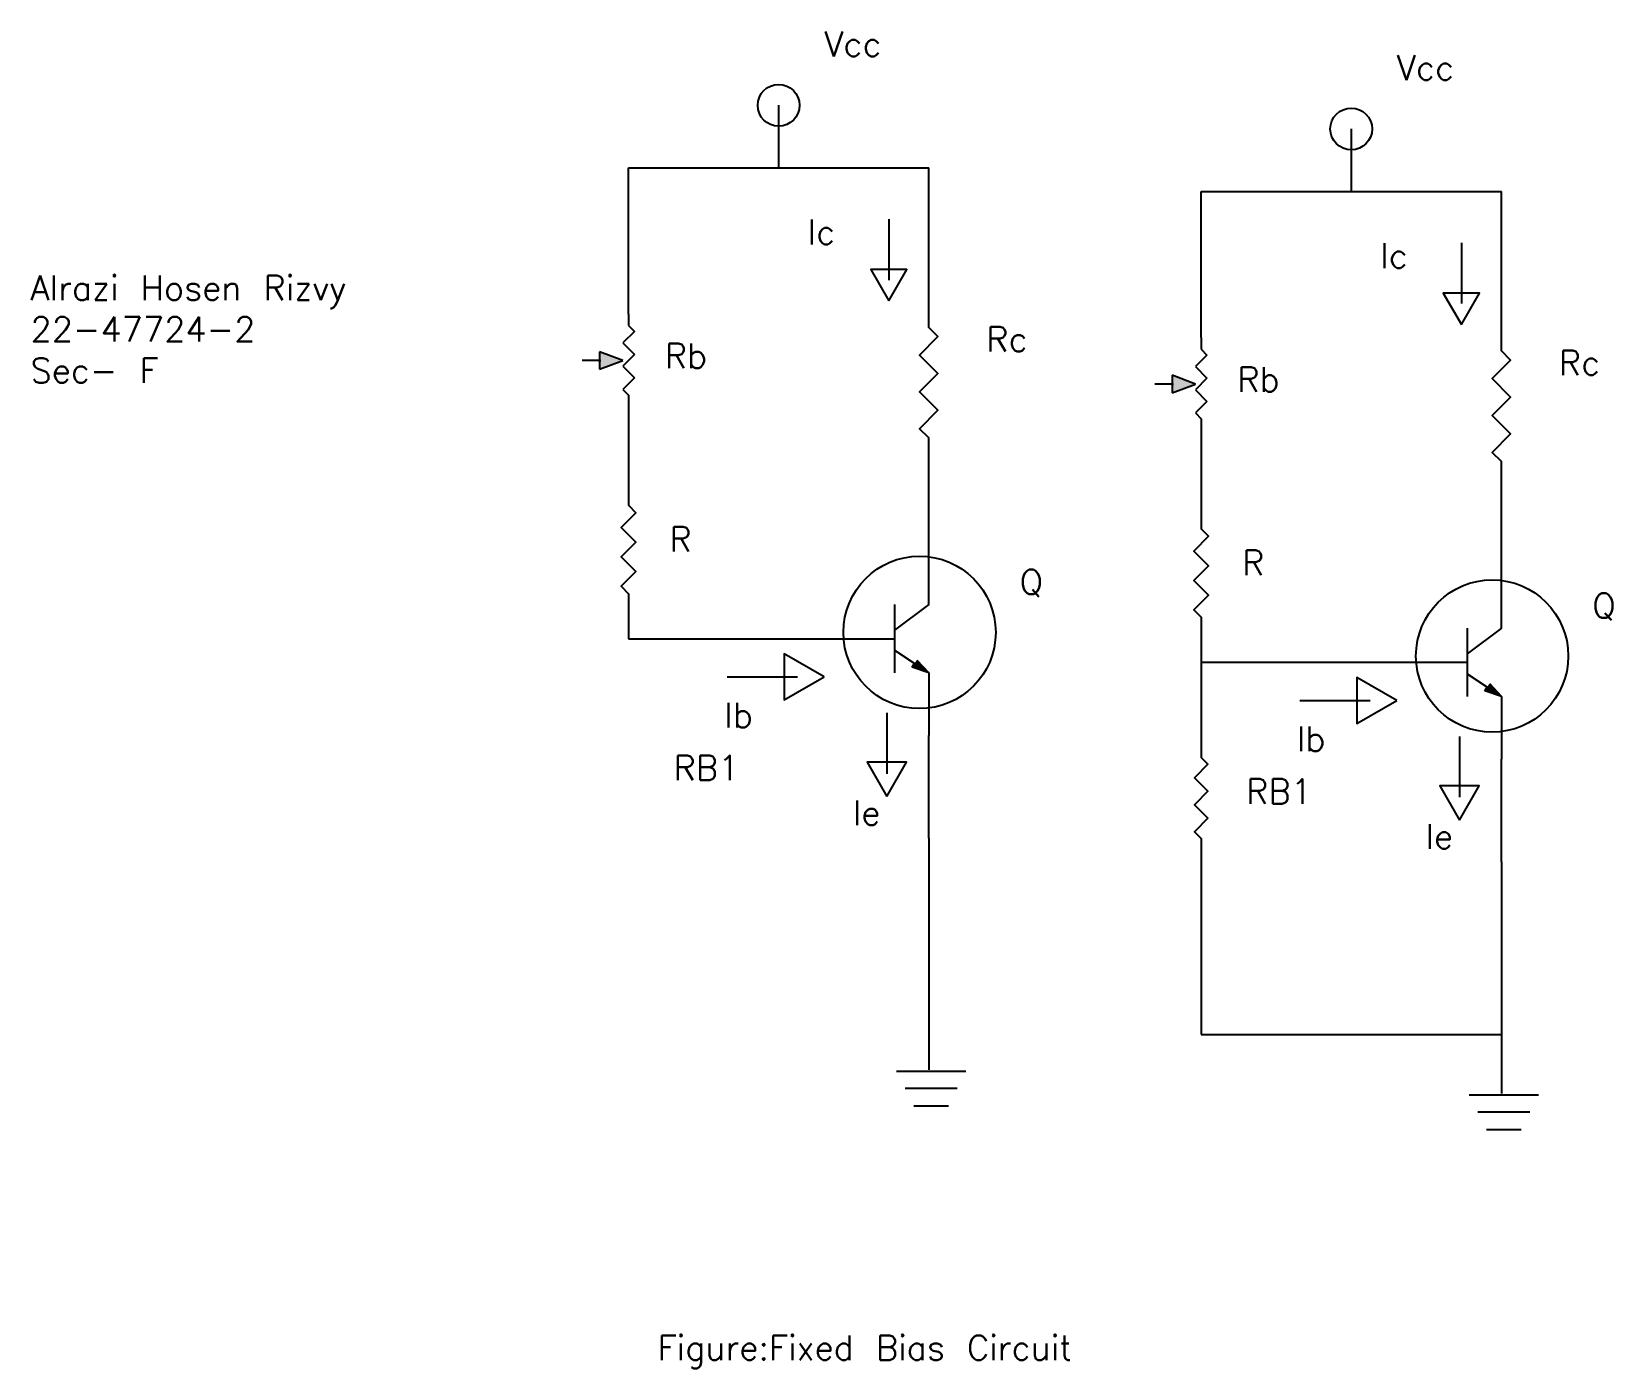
# Model space of a CAD drawing. Header units: inches. Extents: x -53.3 to 10.6, y -5.9 to 48.1.
import ezdxf

# ---------------------------------------------------------------- set-up
doc = ezdxf.new("R2010")
doc.units = ezdxf.units.IN
doc.header["$MEASUREMENT"] = 0
doc.styles.get("Standard").update_dxf_attribs({"font": 'txt.shx', "height": 1})

# ---------------------------------------------------------------- blocks, each defined once
blk = doc.blocks.new('Resistor - Variable')
at = {"color": 7}
for p, q in [((0, 0), (0.05, 0)), ((0.05, 0), (0.075, 0.025)), ((0.075, 0.025), (0.125, -0.025)), ((0.125, -0.025), (0.175, 0.025)), ((0.175, 0.025), (0.225, -0.025)), ((0.225, -0.025), (0.275, 0.025)), ((0.275, 0.025), (0.325, -0.025)), ((0.325, -0.025), (0.35, 0)), ((0.35, 0), (0.4, 0)), ((0.2, -0.025), (0.1625, -0.125)), ((0.2375, -0.125), (0.2, -0.025)), ((0.1625, -0.125), (0.2375, -0.125)), ((0.2, -0.13), (0.2, -0.12)), ((0.2, -0.125), (0.2, -0.2))]:
    blk.add_line(p, q, dxfattribs=at)
blk.add_solid([(0.2375, -0.125), (0.2, -0.025), (0.1625, -0.125)], dxfattribs=at)
blk = doc.blocks.new('Resistor')
at = {"color": 7}
blk.add_lwpolyline([(0, 0), (0.05, 0), (0.075, 0.025), (0.125, -0.025), (0.175, 0.025), (0.225, -0.025), (0.275, 0.025), (0.325, -0.025), (0.35, 0), (0.4, 0)], dxfattribs=at)
blk = doc.blocks.new('Transistor - NPN')
at = {"color": 7}
for p, q in [((0.199999, 0.2), (0.199999, -0.2)), ((0.399999, 0.2), (0.199999, 0.05)), ((0, 0), (0.199999, 0)), ((0.316132, -0.145536), (0.201153, -0.069033)), ((0.302516, -0.166503), (0.316132, -0.145536)), ((0.399999, -0.2), (0.302516, -0.166503)), ((0.329748, -0.124569), (0.399999, -0.2))]:
    blk.add_line(p, q, dxfattribs=at)
blk.add_solid([(0.302516, -0.166503), (0.399999, -0.2), (0.329748, -0.124569)], dxfattribs=at)
blk = doc.blocks.new('Ground')
at = {"color": 7}
for p, q in [((-0.1, 0), (0.1, 0)), ((0.075, -0.05), (-0.075, -0.05)), ((-0.05, -0.1), (0.05, -0.1))]:
    blk.add_line(p, q, dxfattribs=at)

msp = doc.modelspace()

# ---------------------------------------------------------------- linework, layer by layer
for p, q in [((-23.079, 45.133), (-23.079, 42.61)), ((0.053, 44.179), (0.053, 41.656)), ((-29.14, 36.706), (-29.14, 42.61)), ((-29.14, 42.61), (-17.013, 42.61)), ((-17.013, 36.911), (-17.013, 42.61)), ((-6.008, 35.752), (-6.008, 41.656)), ((-6.008, 41.656), (6.119, 41.656)), ((6.119, 35.957), (6.119, 41.656)), ((-18.628, 40.532), (-18.628, 38.078)), ((4.504, 39.578), (4.504, 37.125)), ((-29.14, 32.96), (-29.14, 29.575)), ((-6.008, 32.007), (-6.008, 28.621)), ((-17.013, 24.975), (-17.013, 30.955)), ((6.119, 24.021), (6.119, 30.001)), ((-29.14, 24.816), (-29.14, 23.594)), ((-6.008, 23.862), (-6.008, 22.64)), ((-29.14, 23.594), (-19.776, 23.594)), ((-6.008, 22.64), (3.356, 22.64)), ((-6.008, 22.64), (-6.008, 19.343)), ((-25.152, 22.053), (-22.312, 22.053)), ((-17.013, 22.212), (-17.013, 19.683)), ((-2.02, 21.099), (0.82, 21.099)), ((6.119, 21.258), (6.119, 18.729)), ((-18.705, 20.596), (-18.705, 18.142)), ((-17.013, 15.539), (-17.013, 19.683)), ((4.427, 19.642), (4.427, 17.188)), ((6.119, 14.585), (6.119, 18.729)), ((-17.013, 15.539), (-17.013, 6.188)), ((-6.008, 14.983), (-6.008, 7.611)), ((6.119, 14.585), (6.119, 5.234)), ((-6.008, 7.611), (6.119, 7.611))]:
    msp.add_line(p, q)
for points in [[(-18.628, 37.235), (-17.897, 38.5), (-19.358, 38.5)], [(4.504, 36.281), (5.235, 37.546), (3.774, 37.546)], [(-21.237, 22.053), (-22.849, 22.983), (-22.849, 21.122)], [(1.895, 21.099), (0.283, 22.029), (0.283, 20.168)], [(-18.705, 17.222), (-17.908, 18.602), (-19.502, 18.602)], [(4.427, 16.268), (5.224, 17.648), (3.63, 17.648)]]:
    msp.add_lwpolyline(points, close=True)
for centre, radius in [((-23.079, 45.133), 0.844), ((0.053, 44.179), 0.844), ((-17.386, 23.849), 3.076), ((5.746, 22.895), 3.076)]:
    msp.add_circle(centre, radius)

# ---------------------------------------------------------------- block references
for name, p, xscale, yscale, zscale, rotation in [('Resistor - Variable', (-29.14, 36.706), 9.363649416405565, 9.363649416405565, 9.363649416405565, 270), ('Resistor', (-17.013, 30.955), 14.88974498455056, 14.88974498455056, 14.88974498455056, 90), ('Resistor', (6.119, 30.001), 14.88974498455056, 14.88974498455056, 14.88974498455056, 90), ('Resistor - Variable', (-6.008, 35.752), 9.363649416405565, 9.363649416405565, 9.363649416405565, 270), ('Resistor', (-29.14, 29.575), 11.89644014215565, 11.89644014215565, 11.89644014215565, 270), ('Resistor', (-6.008, 28.621), 11.89644014215565, 11.89644014215565, 11.89644014215565, 270), ('Resistor', (-6.008, 19.343), 10.89867418228846, 10.89867418228846, 10.89867418228846, 270)]:
    msp.add_blockref(name, p, dxfattribs=dict(xscale=xscale, yscale=yscale, zscale=zscale, rotation=rotation))
for name, p, xscale, yscale, zscale in [('Transistor - NPN', (-19.776, 23.594), 6.907610618732974, 6.907610618732974, 6.907610618732974), ('Transistor - NPN', (3.356, 22.64), 6.907610618732974, 6.907610618732974, 6.907610618732974), ('Ground', (-16.916, 6.128), 14.04547453847835, 14.04547453847835, 14.04547453847835), ('Ground', (6.216, 5.174), 14.04547453847835, 14.04547453847835, 14.04547453847835)]:
    msp.add_blockref(name, p, dxfattribs=dict(xscale=xscale, yscale=yscale, zscale=zscale))

# ---------------------------------------------------------------- texts
for s, p in [('Vcc', (-21.232, 47.109)), ('Vcc', (1.9, 46.155)), ('Ic', (-21.905, 39.516)), ('Ic', (1.227, 38.562)), ('Rc', (-14.689, 35.191)), ('Rb', (-27.678, 34.518)), ('Rc', (8.443, 34.237)), ('Rb', (-4.546, 33.564)), ('R', (-27.485, 27.117)), ('R', (-4.353, 26.163)), ('Q', (-13.343, 25.386)), ('Q', (9.79, 24.433)), ('Ib', (-25.272, 20.004)), ('Ib', (-2.14, 19.05)), ('RB1', (-27.321, 17.882)), ('RB1', (-4.189, 16.929)), ('Ie', (-20.077, 16.063)), ('Ie', (3.055, 15.109)), ('Figure:Fixed Bias Circuit', (-27.966, -5.539))]:
    msp.add_text(s, height=1).set_placement(p)
at = {"insert": (-53.299, 38.259), "char_height": 1, "attachment_point": 1}
msp.add_mtext('{\\C4;Alrazi Hosen Rizvy\\P22-47724-2\\PSec- F}', dxfattribs=at)

doc.saveas('drawing.dxf')
